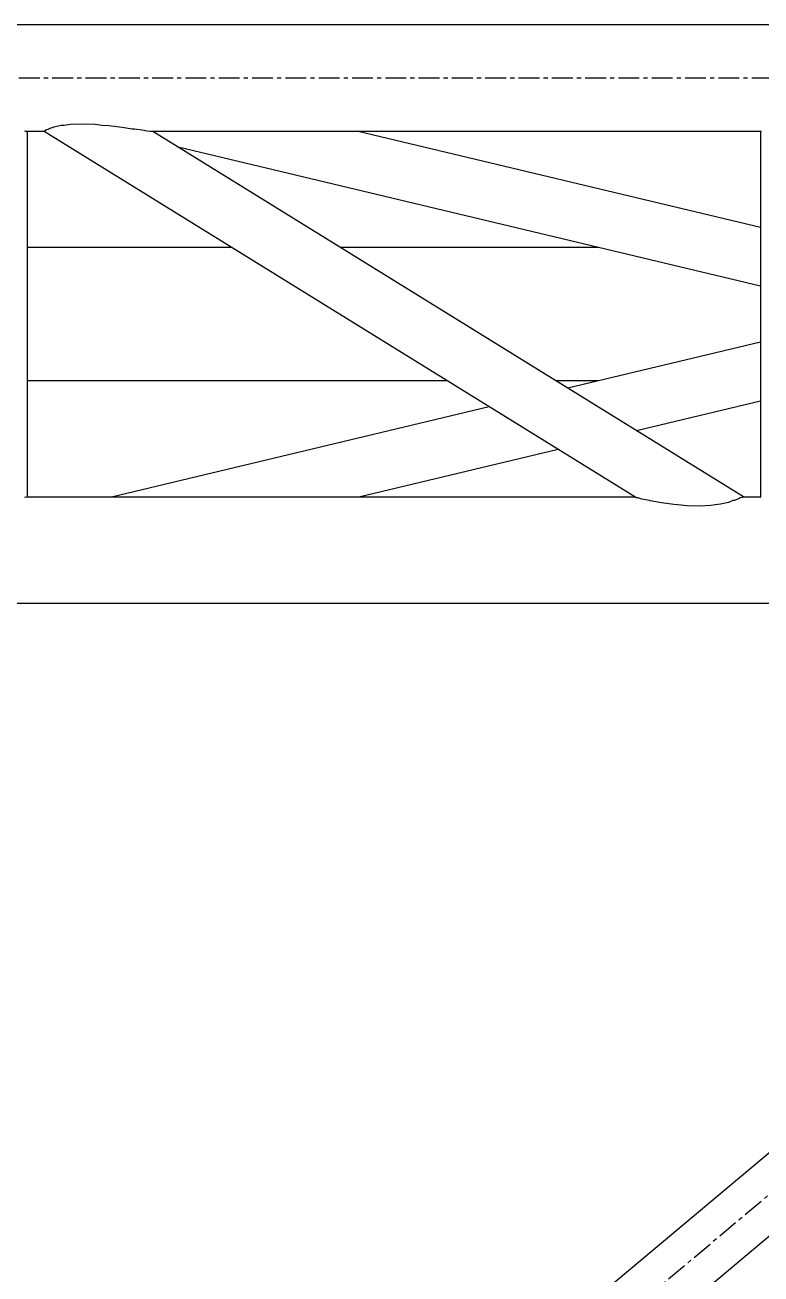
# Model space of a CAD drawing. Header units: millimetres. Extents: x 5143 to 30813, y 232 to 21408.
# Drawn here: x 11262.9 to 11543.5, y 8814.3 to 9290.6 of the extents above; entities that cross this region are included whole.
import ezdxf

# ---------------------------------------------------------------- set-up
doc = ezdxf.new("R2010")
doc.units = ezdxf.units.MM
doc.header["$LTSCALE"] = 0.25
doc.linetypes.add('CENTER', pattern=[50.8, 31.75, -6.35, 6.35, -6.35])
doc.linetypes.add('XKITLINE00', pattern=[0])

msp = doc.modelspace()

# ---------------------------------------------------------------- linework, layer by layer
at = {"color": 8, "linetype": 'XKITLINE00'}
for p, q in [((11688.46, 9290.57), (10454.1, 9290.57)), ((11263.44, 9249.93), (11262.63, 9250.03)), ((11270.17, 9249.97), (11263.09, 9249.97)), ((11263.31, 9249.97), (11263.28, 9249.95)), ((11263.58, 9249.89), (11263.44, 9249.93)), ((11263.7, 9249.97), (11263.58, 9249.89)), ((11263.72, 9249.97), (11263.72, 9110.62)), ((11270.48, 9250.08), (11270.13, 9250.04)), ((11270.13, 9250.04), (11270.21, 9249.9)), ((11495.36, 9110.63), (11270.21, 9249.9)), ((11270.67, 9250.43), (11270.48, 9250.08)), ((11271.99, 9250.9), (11270.67, 9250.43)), ((11272.01, 9250.93), (11271.99, 9250.9)), ((11273.84, 9251.66), (11272.01, 9250.93)), ((11276.69, 9252.2), (11273.84, 9251.66)), ((11277.75, 9252.3), (11276.69, 9252.2)), ((11280.22, 9252.65), (11277.75, 9252.3)), ((11284.57, 9252.8), (11280.22, 9252.65)), ((11289.6, 9252.57), (11284.57, 9252.8)), ((11292.15, 9252.3), (11289.6, 9252.57)), ((11294.87, 9252.09), (11292.15, 9252.3)), ((11299.96, 9251.5), (11294.87, 9252.09)), ((11303.75, 9250.9), (11299.96, 9251.5)), ((11304.65, 9250.81), (11303.75, 9250.9)), ((11308.25, 9250.31), (11304.65, 9250.81)), ((11309.38, 9250.08), (11308.25, 9250.31)), ((11310.63, 9250.01), (11309.38, 9250.08)), ((11311.62, 9249.88), (11310.63, 9250.01)), ((11543.43, 9249.97), (11310.88, 9249.97)), ((11311.67, 9249.92), (11311.55, 9249.97)), ((11311.67, 9249.92), (11311.62, 9249.88)), ((11536.82, 9110.65), (11311.67, 9249.92)), ((11543.31, 9213.33), (11389.87, 9249.97)), ((11543.59, 9250.03), (11543.31, 9249.93)), ((11543.31, 9249.93), (11543.31, 9110.56)), ((11543.31, 9190.95), (11321.27, 9243.98)), ((11341.71, 9205.67), (11263.72, 9205.67)), ((11481.66, 9205.67), (11383.2, 9205.67)), ((11543.31, 9169.67), (11469.79, 9152.11)), ((11423.83, 9154.87), (11263.72, 9154.87)), ((11481.37, 9154.87), (11465.32, 9154.87)), ((11439.86, 9144.96), (11295.88, 9110.57)), ((11543.31, 9147.15), (11496.05, 9135.86)), ((11466.12, 9128.72), (11390.16, 9110.57)), ((11263.44, 9110.56), (11262.63, 9110.35)), ((11263.58, 9110.66), (11263.44, 9110.56)), ((11495.47, 9110.57), (11263.47, 9110.57)), ((11263.72, 9110.62), (11263.58, 9110.66)), ((11263.72, 9110.62), (11263.6, 9110.57)), ((11495.98, 9110.33), (11495.36, 9110.63)), ((11496.54, 9110.24), (11495.98, 9110.33)), ((11498.03, 9109.79), (11496.54, 9110.24)), ((11501.03, 9109.2), (11498.03, 9109.79)), ((11501.2, 9109.16), (11501.03, 9109.2)), ((11505.57, 9108.32), (11501.2, 9109.16)), ((11510.3, 9107.7), (11505.57, 9108.32)), ((11511.64, 9107.6), (11510.3, 9107.7)), ((11515.37, 9107.2), (11511.64, 9107.6)), ((11520.18, 9107.05), (11515.37, 9107.2)), ((11524.43, 9107.3), (11520.18, 9107.05)), ((11526.03, 9107.6), (11524.43, 9107.3)), ((11528.09, 9107.83), (11526.03, 9107.6)), ((11531.13, 9108.51), (11528.09, 9107.83)), ((11532.77, 9109.2), (11531.13, 9108.51)), ((11533.37, 9109.32), (11532.77, 9109.2)), ((11535.14, 9109.96), (11533.37, 9109.32)), ((11535.44, 9110.24), (11535.14, 9109.96)), ((11536.31, 9110.41), (11535.44, 9110.24)), ((11536.68, 9110.66), (11536.31, 9110.41)), ((11543.31, 9110.57), (11536.55, 9110.57)), ((11536.82, 9110.65), (11536.68, 9110.66)), ((11536.82, 9110.65), (11536.86, 9110.57)), ((11543.59, 9110.36), (11543.31, 9110.56)), ((11688.48, 9069.97), (10454.1, 9069.97)), ((11763.8, 9042.36), (10108.39, 7656.22)), ((11763.8, 9010.58), (10139.58, 7650.56))]:
    msp.add_line(p, q, dxfattribs=at)
at = {"color": 8, "linetype": 'CENTER'}
for p, q in [((11840, 9270.27), (10454.1, 9270.27)), ((10096.38, 7630.28), (11840, 9090.27))]:
    msp.add_line(p, q, dxfattribs=at)

doc.saveas('drawing.dxf')
